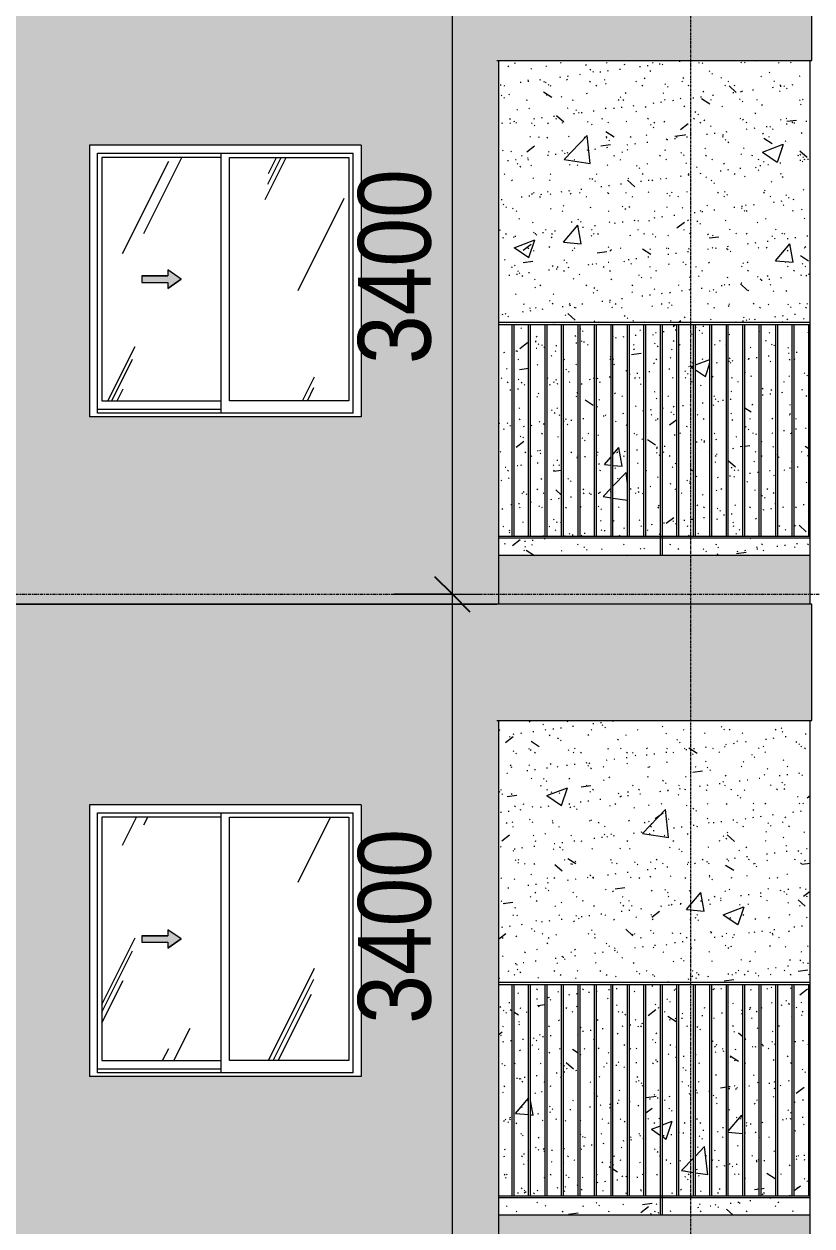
# Model space of a CAD drawing. Header units: millimetres. Extents: x 9199 to 175431, y -4466 to 35300.
# Drawn here: x 41100 to 45162, y 19345 to 25539 of the extents above; entities that cross this region are included whole.
import ezdxf

# ---------------------------------------------------------------- set-up
doc = ezdxf.new("R2010")
doc.units = ezdxf.units.MM
for name, pattern in [('1 NÉT CALL OUT', [6, 3, -3]), ('Centre', [31.75, 6.35, -4.7625, 15.875, -4.7625]), ('Grid Line', [22.225, 12.7, -3.175, 3.175, -3.175])]:
    doc.linetypes.add(name, pattern=pattern)
for name, color, linetype, lineweight in [('0-1', 7, 'Continuous', 5), ('A-ANNO-DIMS', 211, 'Continuous', 9), ('A-ANNO-DIMS-150', 211, 'Continuous', 9), ('A-DETL-GENF', 92, 'Continuous', 9), ('A-DETL-GENF-1', 92, '1 NÉT CALL OUT', 9), ('A-FLOR-HRAL-1', 253, 'Continuous', 9), ('A-FLOR-LEVL-2', 51, 'Centre', 9), ('A-GLAZ', 151, 'Continuous', 9), ('A-GLAZ-3', 7, '1 NÉT CALL OUT', 9), ('A-WALL', 113, 'Continuous', 9), ('A-WALL-PATT', 111, 'Continuous', 9), ('A-WALL-PATT-1', 9, 'Continuous', 9), ('A-WALL-PATT-2', 111, 'Continuous', 5), ('I-WALL', 2, 'Continuous', 9), ('S-GRID-1', 1, 'Grid Line', 9)]:
    doc.layers.add(name, color=color, linetype=linetype, lineweight=lineweight)
doc.styles.add('UTM Avo', font='', dxfattribs={"width": 0.9, "height": 375})
doc.styles.get('UTM Avo').set_extended_font_data('UTM Avo')
doc.dimstyles.new('1_Dim_chi_tiet_2_5', dxfattribs={"dimscale": 304.8, "dimtxt": 374.737856, "dimasz": 0.590551, "dimexe": 0.492126, "dimexo": 0.0625, "dimgap": 0.049213, "dimtad": 1, "dimdec": 0, "dimrnd": 5, "dimzin": 0, "dimdsep": 46, "dimtxsty": 'UTM Avo', "dimblk1": 'OBLIQUE', "dimblk2": 'OBLIQUE', "dimsah": 1, "dimcen": 0.09, "dimdle": 0.492126, "dimazin": 0, "dimtfac": 1, "dimtdec": 4, "dimtix": 1, "dimtmove": 0, "dimatfit": 3, "dimfxl": 0.984252, "dimfxlon": 1, "dimtvp": 1, "dimtolj": 1, "dimtzin": 0, "dimarcsym": 2})
pattern_1 = [(50, (51388.9, 1200), (1093.104, -95.634), [114.3, -1257.3]), (355, (51388.9, 1200), (-211.457, 1146.34), [91.44, -1005.84]), (100.451, (51480, 1192), (881.656, 1050.7), [97.14, -1068.54]), (46.184, (51389, 1504.8), (1626.475, -252.26), [171.45, -1885.95]), (96.636, (51524.5, 1483.8), (1424.42, 1484.57), [145.71, -1602.81]), (351.184, (51389, 1504.8), (1424.43, 1484.55), [137.16, -1508.76]), (21, (51541.3, 1428.6), (909.686, -613.59), [114.3, -1257.3]), (326, (51541.3, 1428.6), (370.81, 1105.13), [91.44, -1005.84]), (71.451, (51617.1, 1377.5), (1280.503, 491.53), [97.14, -1068.54]), (37.5, (51388.93, 1200), (18.5313, 507.33), [50.292, -943.356, 50.292, -970.788, -1009.65]), (37.5, (51388.93, 1200), (18.5313, 507.33), [-2014.728, 50.292, -959.358]), (7.5, (51388.93, 1200), (400.918, 601.084), [50.292, -531.876, 50.292, -920.496, -384.81]), (7.5, (51388.93, 1200), (400.918, 601.084), [-1552.956, 50.292, -334.518]), (327.5, (51049.1, 1200), (813.545, -34.374), [50.292, -330.708, 50.292, -1138.428, -1577.34]), (327.5, (51049.1, 1200), (813.545, -34.374), [-1569.72, 50.292, -1527.048]), (317.5, (50896.7, 1200), (888.775, 152.56), [50.292, -445.008, 50.292, -739.14, -1120.14]), (317.5, (50896.7, 1200), (888.775, 152.56), [-1284.73, 50.29, -1069.85])]
pattern_2 = [(37.5, (51388.93, 1200), (-4.79953, 146.8239), [5.029, -110.795, 5.029, -124.511, -123.825]), (37.5, (51388.93, 1200), (-4.79953, 146.8239), [-245.364, 5.029, -118.796]), (7.5, (51388.93, 1200), (134.8574, 215.0472), [5.029, -57.455, 5.029, -99.365, -40.005]), (7.5, (51388.93, 1200), (134.8574, 215.0472), [-166.878, 5.029, -34.976]), (327.5, (51295.21, 1200), (237.29776, 0.4316), [5.029, -33.071, 5.029, -132.131, -179.07]), (327.5, (51295.21, 1200), (237.29776, 0.4316), [-175.26, 5.029, -174.041]), (317.5, (51295.2, 1200), (229.067, 66.8792), [5.029, -14.021, 5.029, -84.887, -102.87]), (317.5, (51295.2, 1200), (229.067, 66.8792), [-108.966, 5.029, -97.841])]
pattern_3 = [(63.435, (53179.2, 1304.34), (-0.001, 1524.001), [532.46, -2875.3]), (63.435, (51655.2, 1304.34), (-0.001, 1524.001), [532.46, -2875.3]), (63.435, (53908.74, 1598.8), (-0.001, 1524.001), [532.46, -2875.3]), (63.435, (52384.74, 1598.8), (-0.001, 1524.001), [532.46, -2875.3]), (63.435, (53798.3, 1494.84), (-0.001, 1524.001), [532.46, -2875.3]), (63.435, (52274.3, 1494.84), (-0.001, 1524.001), [532.46, -2875.3]), (63.435, (53685.8, 2090.1), (-0.001, 1524.001), [258.8, -3148.965]), (63.435, (52161.8, 2090.1), (-0.001, 1524.001), [258.8, -3148.965]), (63.435, (53612.15, 1997.95), (-0.001, 1524.001), [532.46, -2875.3]), (63.435, (52088.15, 1997.95), (-0.001, 1524.001), [532.46, -2875.3]), (63.435, (53625.14, 2064.1), (-0.001, 1524.001), [532.46, -2875.3]), (63.435, (52101.14, 2064.1), (-0.001, 1524.001), [532.46, -2875.3]), (63.435, (53010.3, 1773.94), (-0.001, 1524.001), [532.46, -2875.3]), (63.435, (51486.3, 1773.94), (-0.001, 1524.001), [532.46, -2875.3]), (63.435, (53023.3, 1851.9), (-0.001, 1524.001), [532.46, -2875.3]), (63.435, (51499.3, 1851.9), (-0.001, 1524.001), [532.46, -2875.3]), (63.435, (53026.8, 1908.1), (-0.001, 1524.001), [532.46, -2875.3]), (63.435, (51502.8, 1908.1), (-0.001, 1524.001), [532.46, -2875.3])]
pattern_4 = [(63.435, (53179.2, 1304.34), (-0.001, 1524.001), [532.46, -2875.304]), (63.435, (51655.2, 1304.34), (-0.001, 1524.001), [532.46, -2875.304]), (63.435, (53908.74, 1598.8), (-0.001, 1524.001), [532.46, -2875.304]), (63.435, (52384.74, 1598.8), (-0.001, 1524.001), [532.46, -2875.304]), (63.435, (53798.3, 1494.84), (-0.001, 1524.001), [532.46, -2875.304]), (63.435, (52274.3, 1494.84), (-0.001, 1524.001), [532.46, -2875.304]), (63.435, (53685.8, 2090.1), (-0.001, 1524.001), [258.8, -3148.965]), (63.435, (52161.8, 2090.1), (-0.001, 1524.001), [258.8, -3148.965]), (63.435, (53612.15, 1997.95), (-0.001, 1524.001), [532.46, -2875.304]), (63.435, (52088.15, 1997.95), (-0.001, 1524.001), [532.46, -2875.3]), (63.435, (53625.14, 2064.1), (-0.001, 1524.001), [532.46, -2875.304]), (63.435, (52101.14, 2064.1), (-0.001, 1524.001), [532.46, -2875.3]), (63.435, (53010.3, 1773.94), (-0.001, 1524.001), [532.46, -2875.304]), (63.435, (51486.3, 1773.94), (-0.001, 1524.001), [532.46, -2875.3]), (63.435, (53023.3, 1851.9), (-0.001, 1524.001), [532.46, -2875.304]), (63.435, (51499.3, 1851.9), (-0.001, 1524.001), [532.46, -2875.3]), (63.435, (53026.8, 1908.1), (-0.001, 1524.001), [532.46, -2875.304]), (63.435, (51502.8, 1908.1), (-0.001, 1524.001), [532.46, -2875.3])]

# ---------------------------------------------------------------- blocks, each defined once
blk = doc.blocks.new('Railing - 10mm-901206-TKCS_MẶT ĐỨNG HƯỚNG ĐÔNG')
at = {"layer": 'A-FLOR-HRAL-1'}
for p, q in [((51816.4, 5900), (51816.4, 6990)), ((51826.4, 5900), (51826.4, 6990))]:
    blk.add_line(p, q, dxfattribs=at)
blk = doc.blocks.new('Railing - 50 x 10mm-901224-TKCS_MẶT ĐỨNG HƯỚNG ĐÔNG')
at = {"layer": 'A-FLOR-HRAL-1'}
for p, q in [((52580.9, 6990), (52590.9, 6990)), ((52580.9, 5800), (52580.9, 6990)), ((52590.9, 5800), (52590.9, 6990))]:
    blk.add_line(p, q, dxfattribs=at)
blk = doc.blocks.new('Railing - 10mm-V14-TKCS_MẶT ĐỨNG HƯỚNG ĐÔNG')
at = {"layer": 'A-FLOR-HRAL-1'}
blk.add_line((45145.352937, 5900), (45145.352937, 6990), dxfattribs=at)
blk = doc.blocks.new('Railing - Railing-V30-TKCS_MẶT ĐỨNG HƯỚNG ĐÔNG')
at = {"layer": 'A-FLOR-HRAL-1'}
for p, q in [((43546.9, 12700), (45151.9, 12700)), ((45151.9, 12690), (43546.9, 12690))]:
    blk.add_line(p, q, dxfattribs=at)
for name, p in [('Railing - 10mm-901206-TKCS_MẶT ĐỨNG HƯỚNG ĐÔNG', (-8200, 6800)), ('Railing - 10mm-901206-TKCS_MẶT ĐỨNG HƯỚNG ĐÔNG', (-8115.1, 6800)), ('Railing - 10mm-901206-TKCS_MẶT ĐỨNG HƯỚNG ĐÔNG', (-8030.1, 6800)), ('Railing - 10mm-901206-TKCS_MẶT ĐỨNG HƯỚNG ĐÔNG', (-7945.2, 6800)), ('Railing - 10mm-901206-TKCS_MẶT ĐỨNG HƯỚNG ĐÔNG', (-7860.2, 6800)), ('Railing - 10mm-901206-TKCS_MẶT ĐỨNG HƯỚNG ĐÔNG', (-7775.3, 6800)), ('Railing - 10mm-901206-TKCS_MẶT ĐỨNG HƯỚNG ĐÔNG', (-7690.4, 6800)), ('Railing - 10mm-901206-TKCS_MẶT ĐỨNG HƯỚNG ĐÔNG', (-7605.4, 6800)), ('Railing - 10mm-901206-TKCS_MẶT ĐỨNG HƯỚNG ĐÔNG', (-7520.5, 6800)), ('Railing - 50 x 10mm-901224-TKCS_MẶT ĐỨNG HƯỚNG ĐÔNG', (-8200, 6800)), ('Railing - 10mm-901206-TKCS_MẶT ĐỨNG HƯỚNG ĐÔNG', (-7350.6, 6800)), ('Railing - 10mm-901206-TKCS_MẶT ĐỨNG HƯỚNG ĐÔNG', (-7265.7, 6800)), ('Railing - 10mm-901206-TKCS_MẶT ĐỨNG HƯỚNG ĐÔNG', (-7180.7, 6800)), ('Railing - 10mm-901206-TKCS_MẶT ĐỨNG HƯỚNG ĐÔNG', (-7095.8, 6800)), ('Railing - 10mm-901206-TKCS_MẶT ĐỨNG HƯỚNG ĐÔNG', (-7010.8, 6800)), ('Railing - 10mm-901206-TKCS_MẶT ĐỨNG HƯỚNG ĐÔNG', (-6925.9, 6800)), ('Railing - 10mm-901206-TKCS_MẶT ĐỨNG HƯỚNG ĐÔNG', (-6841, 6800)), ('Railing - 10mm-901206-TKCS_MẶT ĐỨNG HƯỚNG ĐÔNG', (-6756, 6800)), ('Railing - 10mm-V14-TKCS_MẶT ĐỨNG HƯỚNG ĐÔNG', (0, 6800))]:
    blk.add_blockref(name, p)
blk = doc.blocks.new('Top Rail Type - Top Rail_Internal_-884533-TKCS_MẶT ĐỨNG HƯỚNG ĐÔNG')
at = {"layer": 'A-FLOR-HRAL-1'}
for p, q in [((45151.9, 7000), (43546.9, 7000)), ((43546.9, 6990), (45151.9, 6990))]:
    blk.add_line(p, q, dxfattribs=at)
blk = doc.blocks.new('NCV_TKTC_TANG 6 - 8_rvt-1-TKCS_MẶT ĐỨNG HƯỚNG ĐÔNG')
at = {"layer": 'A-WALL-PATT-1'}
h = blk.add_hatch(dxfattribs=at)
h.set_pattern_fill('FP_2', color=256, style=0, pattern_type=2)
h.set_pattern_definition(pattern_1)
h.paths.add_polyline_path([(45151.9, 22800), (45151.9, 22890), (44390.9, 22890), (44390.9, 22800), (45075, 22800)])
h.paths.add_polyline_path([(43546.9, 22800), (44380.9, 22800), (44380.9, 22890), (43546.9, 22890)])
h.paths.add_polyline_path([(43626.4, 22900), (43701.4, 22900), (43701.4, 23990), (43626.4, 23990), (43626.4, 23295.5)])
h.paths.add_polyline_path([(44815.6, 22900), (44890.5, 22900), (44890.5, 23990), (44815.6, 23990), (44815.6, 23295.5)])
h.paths.add_polyline_path([(43711.4, 22900), (43786.3, 22900), (43786.3, 23990), (43711.4, 23990), (43711.4, 23295.5)])
h.paths.add_polyline_path([(44780.7, 22900), (44805.6, 22900), (44805.6, 23990), (44730.7, 23990), (44730.7, 22900)])
h.paths.add_polyline_path([(43796.3, 22900), (43871.3, 22900), (43871.3, 23990), (43796.3, 23990), (43796.3, 23295.5)])
h.paths.add_polyline_path([(44900.5, 22900), (44975.5, 22900), (44975.5, 23990), (44900.5, 23990), (44900.5, 23140.3)])
h.paths.add_polyline_path([(43616.4, 22900), (43616.4, 23990), (43546.9, 23990), (43546.9, 22900)])
h.paths.add_polyline_path([(43881.3, 22900), (43956.2, 22900), (43956.2, 23990), (43881.3, 23990), (43881.3, 23295.5)])
h.paths.add_polyline_path([(45145.4, 22900), (45145.4, 23990), (45070.4, 23990), (45070.4, 22900)])
h.paths.add_polyline_path([(45060.4, 22900), (45060.4, 23990), (44985.5, 23990), (44985.5, 22900), (45023.7, 22900)])
h.paths.add_polyline_path([(44720.7, 22900), (44720.7, 23990), (44645.7, 23990), (44645.7, 22900)])
h.paths.add_polyline_path([(44635.7, 22900), (44635.7, 23990), (44560.8, 23990), (44560.8, 22900)])
h.paths.add_polyline_path([(44550.8, 22900), (44550.8, 23990), (44475.8, 23990), (44475.8, 22900)])
h.paths.add_polyline_path([(44465.8, 22900), (44464.8, 23990), (44390.9, 23990), (44390.9, 22900)])
h.paths.add_polyline_path([(44380.9, 22900), (44380.9, 23990), (44306, 23990), (44306, 22900)])
h.paths.add_polyline_path([(44296, 22900), (44296, 23990), (44221, 23990), (44221, 22900)])
h.paths.add_polyline_path([(44211, 22900), (44211, 23990), (44136.1, 23990), (44136.1, 22900)])
h.paths.add_polyline_path([(44126.1, 22900), (44126.1, 23990), (44051.1, 23990), (44051.1, 22900)])
h.paths.add_polyline_path([(44041.1, 22900), (44041.1, 23990), (43966.2, 23990), (43966.2, 22900)])
h.paths.add_polyline_path([(45151.9, 24000), (45151.9, 25350), (43546.9, 25350), (43546.9, 24000), (44780.7, 24000)])
h = blk.add_hatch(dxfattribs=at)
h.set_pattern_fill('FP_3', color=256, style=0, pattern_type=2)
h.set_pattern_definition(pattern_2)
h.paths.add_polyline_path([(45151.9, 22800), (45151.9, 22890), (44390.9, 22890), (44390.9, 22800), (45075, 22800)])
h.paths.add_polyline_path([(43546.9, 22800), (44380.9, 22800), (44380.9, 22890), (43546.9, 22890)])
h.paths.add_polyline_path([(43626.4, 22900), (43701.4, 22900), (43701.4, 23990), (43626.4, 23990), (43626.4, 23295.5)])
h.paths.add_polyline_path([(44815.6, 22900), (44890.5, 22900), (44890.5, 23990), (44815.6, 23990), (44815.6, 23295.5)])
h.paths.add_polyline_path([(43711.4, 22900), (43786.3, 22900), (43786.3, 23990), (43711.4, 23990), (43711.4, 23295.5)])
h.paths.add_polyline_path([(44780.7, 22900), (44805.6, 22900), (44805.6, 23990), (44730.7, 23990), (44730.7, 22900)])
h.paths.add_polyline_path([(43796.3, 22900), (43871.3, 22900), (43871.3, 23990), (43796.3, 23990), (43796.3, 23295.5)])
h.paths.add_polyline_path([(44900.5, 22900), (44975.5, 22900), (44975.5, 23990), (44900.5, 23990), (44900.5, 23140.3)])
h.paths.add_polyline_path([(43616.4, 22900), (43616.4, 23990), (43546.9, 23990), (43546.9, 22900)])
h.paths.add_polyline_path([(43881.3, 22900), (43956.2, 22900), (43956.2, 23990), (43881.3, 23990), (43881.3, 23295.5)])
h.paths.add_polyline_path([(45145.4, 22900), (45145.4, 23990), (45070.4, 23990), (45070.4, 22900)])
h.paths.add_polyline_path([(45060.4, 22900), (45060.4, 23990), (44985.5, 23990), (44985.5, 22900), (45023.7, 22900)])
h.paths.add_polyline_path([(44720.7, 22900), (44720.7, 23990), (44645.7, 23990), (44645.7, 22900)])
h.paths.add_polyline_path([(44635.7, 22900), (44635.7, 23990), (44560.8, 23990), (44560.8, 22900)])
h.paths.add_polyline_path([(44550.8, 22900), (44550.8, 23990), (44475.8, 23990), (44475.8, 22900)])
h.paths.add_polyline_path([(44465.8, 22900), (44464.8, 23990), (44390.9, 23990), (44390.9, 22900)])
h.paths.add_polyline_path([(44380.9, 22900), (44380.9, 23990), (44306, 23990), (44306, 22900)])
h.paths.add_polyline_path([(44296, 22900), (44296, 23990), (44221, 23990), (44221, 22900)])
h.paths.add_polyline_path([(44211, 22900), (44211, 23990), (44136.1, 23990), (44136.1, 22900)])
h.paths.add_polyline_path([(44126.1, 22900), (44126.1, 23990), (44051.1, 23990), (44051.1, 22900)])
h.paths.add_polyline_path([(44041.1, 22900), (44041.1, 23990), (43966.2, 23990), (43966.2, 22900)])
h.paths.add_polyline_path([(45151.9, 24000), (45151.9, 25350), (43546.9, 25350), (43546.9, 24000), (44780.7, 24000)])
at = {"layer": 'A-FLOR-HRAL-1'}
for name, p in [('Top Rail Type - Top Rail_Internal_-884533-TKCS_MẶT ĐỨNG HƯỚNG ĐÔNG', (0, 17000)), ('Railing - Railing-V30-TKCS_MẶT ĐỨNG HƯỚNG ĐÔNG', (0, 10200))]:
    blk.add_blockref(name, p, dxfattribs=at)
blk = doc.blocks.new('NCV_TKTC_TANG 6 - 8_rvt-3-TKCS_MẶT ĐỨNG HƯỚNG ĐÔNG')
at = {"layer": 'A-WALL-PATT-1'}
h = blk.add_hatch(dxfattribs=at)
h.set_pattern_fill('FP_2', color=256, style=0, pattern_type=2)
h.set_pattern_definition(pattern_1)
h.paths.add_polyline_path([(44780.7, 19400), (45151.9, 19400), (45151.9, 19490), (44390.9, 19490), (44390.9, 19400)])
h.paths.add_polyline_path([(43546.9, 19400), (44380.9, 19400), (44380.9, 19490), (43546.9, 19490)])
h.paths.add_polyline_path([(43966.2, 19500), (44041.1, 19500), (44041.1, 20590), (43966.2, 20590), (43966.2, 20114.4)])
h.paths.add_polyline_path([(44051.1, 19500), (44126.1, 19500), (44126.1, 20590), (44051.1, 20590), (44051.1, 20114.4)])
h.paths.add_polyline_path([(43626.4, 19500), (43701.4, 19500), (43701.4, 20590), (43626.4, 20590), (43626.4, 20114.4)])
h.paths.add_polyline_path([(44136.1, 19500), (44211, 19500), (44211, 20590), (44136.1, 20590), (44136.1, 20114.4)])
h.paths.add_polyline_path([(44221, 19500), (44296, 19500), (44296, 20590), (44221, 20590), (44221, 20114.4)])
h.paths.add_polyline_path([(43711.4, 19500), (43786.3, 19500), (43786.3, 20590), (43711.4, 20590), (43711.4, 20114.4)])
h.paths.add_polyline_path([(44306, 19500), (44380.9, 19500), (44380.9, 20590), (44306, 20590), (44306, 20114.4)])
h.paths.add_polyline_path([(43956.2, 19500), (43956.2, 20590), (43881.3, 20590), (43881.3, 19500)])
h.paths.add_polyline_path([(44465.8, 19500), (44464.8, 20590), (44390.9, 20590), (44390.9, 19500)])
h.paths.add_polyline_path([(45145.4, 19500), (45145.4, 20590), (45070.4, 20590), (45070.4, 19500)])
h.paths.add_polyline_path([(45060.4, 19500), (45060.4, 20590), (44985.5, 20590), (44985.5, 19500), (45023.7, 19500)])
h.paths.add_polyline_path([(44475.8, 19500), (44550.8, 19500), (44550.8, 20590), (44475.8, 20590), (44475.8, 20114.4)])
h.paths.add_polyline_path([(44560.8, 19500), (44635.7, 19500), (44635.7, 20590), (44560.8, 20590), (44560.8, 20114.4)])
h.paths.add_polyline_path([(44645.7, 19500), (44720.7, 19500), (44720.7, 20590), (44645.7, 20590), (44645.7, 20114.4)])
h.paths.add_polyline_path([(44730.7, 19500), (44805.6, 19500), (44805.6, 20590), (44730.7, 20590), (44730.7, 20071.6)])
h.paths.add_polyline_path([(43616.4, 19500), (43616.4, 20590), (43546.9, 20590), (43546.9, 19500)])
h.paths.add_polyline_path([(43871.3, 19500), (43871.3, 20590), (43796.3, 20590), (43796.3, 19500)])
h.paths.add_polyline_path([(44975.5, 19500), (44975.5, 20590), (44900.5, 20590), (44900.5, 19500)])
h.paths.add_polyline_path([(44890.5, 19500), (44890.5, 20590), (44815.6, 20590), (44815.6, 19500)])
h.paths.add_polyline_path([(43546.9, 20600), (45151.9, 20600), (45151.9, 21950), (43546.9, 21950), (43546.9, 21131.5)])
h = blk.add_hatch(dxfattribs=at)
h.set_pattern_fill('FP_3', color=256, style=0, pattern_type=2)
h.set_pattern_definition(pattern_2)
h.paths.add_polyline_path([(44780.7, 19400), (45151.9, 19400), (45151.9, 19490), (44390.9, 19490), (44390.9, 19400)])
h.paths.add_polyline_path([(43546.9, 19400), (44380.9, 19400), (44380.9, 19490), (43546.9, 19490)])
h.paths.add_polyline_path([(43966.2, 19500), (44041.1, 19500), (44041.1, 20590), (43966.2, 20590), (43966.2, 20114.4)])
h.paths.add_polyline_path([(44051.1, 19500), (44126.1, 19500), (44126.1, 20590), (44051.1, 20590), (44051.1, 20114.4)])
h.paths.add_polyline_path([(43626.4, 19500), (43701.4, 19500), (43701.4, 20590), (43626.4, 20590), (43626.4, 20114.4)])
h.paths.add_polyline_path([(44136.1, 19500), (44211, 19500), (44211, 20590), (44136.1, 20590), (44136.1, 20114.4)])
h.paths.add_polyline_path([(44221, 19500), (44296, 19500), (44296, 20590), (44221, 20590), (44221, 20114.4)])
h.paths.add_polyline_path([(43711.4, 19500), (43786.3, 19500), (43786.3, 20590), (43711.4, 20590), (43711.4, 20114.4)])
h.paths.add_polyline_path([(44306, 19500), (44380.9, 19500), (44380.9, 20590), (44306, 20590), (44306, 20114.4)])
h.paths.add_polyline_path([(43956.2, 19500), (43956.2, 20590), (43881.3, 20590), (43881.3, 19500)])
h.paths.add_polyline_path([(44465.8, 19500), (44464.8, 20590), (44390.9, 20590), (44390.9, 19500)])
h.paths.add_polyline_path([(45145.4, 19500), (45145.4, 20590), (45070.4, 20590), (45070.4, 19500)])
h.paths.add_polyline_path([(45060.4, 19500), (45060.4, 20590), (44985.5, 20590), (44985.5, 19500), (45023.7, 19500)])
h.paths.add_polyline_path([(44475.8, 19500), (44550.8, 19500), (44550.8, 20590), (44475.8, 20590), (44475.8, 20114.4)])
h.paths.add_polyline_path([(44560.8, 19500), (44635.7, 19500), (44635.7, 20590), (44560.8, 20590), (44560.8, 20114.4)])
h.paths.add_polyline_path([(44645.7, 19500), (44720.7, 19500), (44720.7, 20590), (44645.7, 20590), (44645.7, 20114.4)])
h.paths.add_polyline_path([(44730.7, 19500), (44805.6, 19500), (44805.6, 20590), (44730.7, 20590), (44730.7, 20071.6)])
h.paths.add_polyline_path([(43616.4, 19500), (43616.4, 20590), (43546.9, 20590), (43546.9, 19500)])
h.paths.add_polyline_path([(43871.3, 19500), (43871.3, 20590), (43796.3, 20590), (43796.3, 19500)])
h.paths.add_polyline_path([(44975.5, 19500), (44975.5, 20590), (44900.5, 20590), (44900.5, 19500)])
h.paths.add_polyline_path([(44890.5, 19500), (44890.5, 20590), (44815.6, 20590), (44815.6, 19500)])
h.paths.add_polyline_path([(43546.9, 20600), (45151.9, 20600), (45151.9, 21950), (43546.9, 21950), (43546.9, 21131.5)])
at = {"layer": 'A-FLOR-HRAL-1'}
for name, p in [('Top Rail Type - Top Rail_Internal_-884533-TKCS_MẶT ĐỨNG HƯỚNG ĐÔNG', (0, 13600)), ('Railing - Railing-V30-TKCS_MẶT ĐỨNG HƯỚNG ĐÔNG', (0, 6800))]:
    blk.add_blockref(name, p, dxfattribs=at)
blk = doc.blocks.new('1_FAMILY RVT - W01-WxH 1400x1400xmm-V111-TKCS_MẶT ĐỨNG HƯỚNG ĐÔNG')
at = {"layer": 'A-DETL-GENF-1'}
blk.add_hatch(color=256, dxfattribs=at).paths.add_polyline_path([(41841.9, 20776.5), (41909.6, 20823.9), (41841.9, 20871.4), (41841.9, 20840.9), (41706.4, 20840.9), (41706.4, 20807), (41841.9, 20807)])
at = {"layer": 'A-GLAZ'}
h = blk.add_hatch(dxfattribs=at)
h.set_pattern_fill('FP_1', color=256, style=0, pattern_type=2)
h.set_pattern_definition(pattern_3)
h.paths.add_polyline_path([(42115.1, 20197), (42115.1, 21450.9), (41500.9, 21450.9), (41500.9, 20197)])
h.paths.add_polyline_path([(41841.9, 20776.5), (41841.9, 20807), (41706.4, 20807), (41706.4, 20840.9), (41841.9, 20840.9), (41841.9, 20871.4), (41909.6, 20823.9), (41885.4, 20807)])
h = blk.add_hatch(dxfattribs=at)
h.set_pattern_fill('FP_1', color=256, style=0, pattern_type=2)
h.set_pattern_definition(pattern_3)
h.paths.add_polyline_path([(42159.6, 20197), (42773.9, 20197), (42773.9, 21450.9), (42159.6, 21450.9), (42159.6, 21074.5)])
at = {"layer": 'A-DETL-GENF'}
for p, q in [((41706.4, 20840.9), (41706.4, 20807)), ((41706.4, 20840.9), (41841.9, 20840.9)), ((41841.9, 20840.9), (41706.4, 20840.9)), ((41706.4, 20840.9), (41706.4, 20807)), ((41841.9, 20871.4), (41841.9, 20840.9)), ((41909.6, 20823.9), (41841.9, 20871.4)), ((41909.6, 20823.9), (41841.9, 20871.4)), ((41841.9, 20871.4), (41841.9, 20840.9)), ((41909.6, 20823.9), (41841.9, 20776.5)), ((41841.9, 20776.5), (41909.6, 20823.9)), ((41706.4, 20807), (41841.9, 20807)), ((41706.4, 20807), (41841.9, 20807)), ((41841.9, 20807), (41841.9, 20776.5)), ((41841.9, 20807), (41841.9, 20776.5))]:
    blk.add_line(p, q, dxfattribs=at)
at = {"layer": 'A-GLAZ'}
for p, q in [((42837.4, 21514.4), (41437.4, 21514.4)), ((41437.4, 21514.4), (41437.4, 20114.4)), ((42837.4, 21514.4), (42837.4, 20114.4)), ((41478.3, 21473.5), (42796.4, 21473.5)), ((41478.3, 20133.5), (41478.3, 21473.5)), ((41500.9, 21450.9), (41500.9, 20197)), ((42115.1, 21450.9), (41500.9, 21450.9)), ((42115.1, 21473.5), (42115.1, 20133.5)), ((42159.6, 20197), (42159.6, 21450.9)), ((42159.6, 21450.9), (42773.9, 21450.9)), ((42773.9, 21450.9), (42773.9, 20197)), ((42796.4, 20133.5), (42796.4, 21473.5)), ((41500.9, 20197), (42115.1, 20197)), ((42773.9, 20197), (42159.6, 20197)), ((42115.1, 20152.5), (41478.3, 20152.5)), ((42115.1, 20152.5), (41478.3, 20152.5)), ((42796.4, 20133.5), (41478.3, 20133.5)), ((42837.4, 20114.4), (41437.4, 20114.4))]:
    blk.add_line(p, q, dxfattribs=at)
blk = doc.blocks.new('1_FAMILY RVT - W01-WxH 1400x1400xmm-V121-TKCS_MẶT ĐỨNG HƯỚNG ĐÔNG')
at = {"layer": 'A-DETL-GENF-1'}
blk.add_hatch(color=256, dxfattribs=at).paths.add_polyline_path([(41841.9, 24176.5), (41909.6, 24223.9), (41841.9, 24271.4), (41841.9, 24240.9), (41706.4, 24240.9), (41706.4, 24207), (41841.9, 24207)])
at = {"layer": 'A-GLAZ'}
h = blk.add_hatch(dxfattribs=at)
h.set_pattern_fill('FP_4', color=256, style=0, pattern_type=2)
h.set_pattern_definition(pattern_4)
h.paths.add_polyline_path([(42115.1, 23597), (42115.1, 24850.9), (41500.9, 24850.9), (41500.9, 23597)])
h.paths.add_polyline_path([(41841.9, 24176.5), (41841.9, 24207), (41706.4, 24207), (41706.4, 24240.9), (41841.9, 24240.9), (41841.9, 24271.4), (41909.6, 24223.9), (41885.4, 24207)])
h = blk.add_hatch(dxfattribs=at)
h.set_pattern_fill('FP_4', color=256, style=0, pattern_type=2)
h.set_pattern_definition(pattern_4)
h.paths.add_polyline_path([(42773.9, 23597), (42773.9, 24850.9), (42159.6, 24850.9), (42159.6, 23597), (42664.3, 23597)])
at = {"layer": 'A-DETL-GENF'}
for p, q in [((41706.4, 24240.9), (41706.4, 24207)), ((41706.4, 24240.9), (41841.9, 24240.9)), ((41841.9, 24240.9), (41706.4, 24240.9)), ((41706.4, 24240.9), (41706.4, 24207)), ((41841.9, 24271.4), (41841.9, 24240.9)), ((41909.6, 24223.9), (41841.9, 24271.4)), ((41909.6, 24223.9), (41841.9, 24271.4)), ((41841.9, 24271.4), (41841.9, 24240.9)), ((41909.6, 24223.9), (41841.9, 24176.5)), ((41841.9, 24176.5), (41909.6, 24223.9)), ((41706.4, 24207), (41841.9, 24207)), ((41706.4, 24207), (41841.9, 24207)), ((41841.9, 24207), (41841.9, 24176.5)), ((41841.9, 24207), (41841.9, 24176.5))]:
    blk.add_line(p, q, dxfattribs=at)
at = {"layer": 'A-GLAZ'}
for p, q in [((42837.4, 24914.4), (41437.4, 24914.4)), ((41437.4, 24914.4), (41437.4, 23514.4)), ((42837.4, 24914.4), (42837.4, 23514.4)), ((41478.3, 24873.5), (42796.4, 24873.5)), ((41478.3, 23533.5), (41478.3, 24873.5)), ((41500.9, 24850.9), (41500.9, 23597)), ((42115.1, 24850.9), (41500.9, 24850.9)), ((42115.1, 24873.5), (42115.1, 23533.5)), ((42159.6, 23597), (42159.6, 24850.9)), ((42159.6, 24850.9), (42773.9, 24850.9)), ((42773.9, 24850.9), (42773.9, 23597)), ((42796.4, 23533.5), (42796.4, 24873.5)), ((42115.1, 23552.5), (41478.3, 23552.5)), ((42115.1, 23552.5), (41478.3, 23552.5)), ((41500.9, 23597), (42115.1, 23597)), ((42773.9, 23597), (42159.6, 23597)), ((42837.4, 23514.4), (41437.4, 23514.4)), ((42796.4, 23533.5), (41478.3, 23533.5))]:
    blk.add_line(p, q, dxfattribs=at)
blk = doc.blocks.new('DIMBLOCK54-TKCS_MẶT ĐỨNG HƯỚNG ĐÔNG')
at = {"layer": 'A-ANNO-DIMS-150', "lineweight": 25}
for p, q in [((43308.2, 22600), (43218.2, 22690)), ((43308.2, 22600), (43398.2, 22510)), ((43308.2, 19200), (43218.2, 19290)), ((43308.2, 19200), (43398.2, 19110))]:
    blk.add_line(p, q, dxfattribs=at)
at = {"layer": 'A-ANNO-DIMS-150'}
for p, q in [((43008.2, 22600), (43458.2, 22600)), ((43308.2, 22600), (43008.2, 22600)), ((43308.2, 19200), (43308.2, 22600)), ((43008.2, 19200), (43458.2, 19200)), ((43308.2, 19200), (43008.2, 19200))]:
    blk.add_line(p, q, dxfattribs=at)
at = {"layer": 'A-ANNO-DIMS-150', "color": 0, "insert": (42821.1, 20386.5), "char_height": 375, "width": 1232.471, "attachment_point": 1, "rotation": 90, "line_spacing_factor": 1.110334, "style": 'UTM Avo'}
blk.add_mtext('3400', dxfattribs=at)
blk = doc.blocks.new('_Oblique')
at = {"color": 0, "linetype": 'ByBlock', "lineweight": -2}
blk.add_line((-0.5, -0.5), (0.5, 0.5), dxfattribs=at)
blk = doc.blocks.new('DIMBLOCK55-TKCS_MẶT ĐỨNG HƯỚNG ĐÔNG')
at = {"layer": 'A-ANNO-DIMS-150', "lineweight": 25}
for p, q in [((43308.2, 26000), (43218.2, 26090)), ((43308.2, 26000), (43398.2, 25910)), ((43308.2, 22600), (43218.2, 22690)), ((43308.2, 22600), (43398.2, 22510))]:
    blk.add_line(p, q, dxfattribs=at)
at = {"layer": 'A-ANNO-DIMS-150'}
for p, q in [((43008.2, 26000), (43458.2, 26000)), ((43308.2, 26000), (43008.2, 26000)), ((43308.2, 22600), (43308.2, 26000)), ((43008.2, 22600), (43458.2, 22600)), ((43308.2, 22600), (43008.2, 22600))]:
    blk.add_line(p, q, dxfattribs=at)
at = {"layer": 'A-ANNO-DIMS-150', "color": 0, "insert": (42821.1, 23786.5), "char_height": 375, "width": 1232.471, "attachment_point": 1, "rotation": 90, "line_spacing_factor": 1.110334, "style": 'UTM Avo'}
blk.add_mtext('3400', dxfattribs=at)

msp = doc.modelspace()

# ---------------------------------------------------------------- hatches: boundary and pattern name
at = {"layer": 'A-WALL-PATT'}
for points in [[(45151.9, 22550), (45151.9, 22800), (43546.9, 22800), (43546.9, 22550), (44780.7, 22550)], [(45151.9, 19150), (45151.9, 19400), (43546.9, 19400), (43546.9, 19150), (44780.7, 19150)]]:
    msp.add_hatch(color=256, dxfattribs=at).paths.add_polyline_path(points)
at = {"layer": 'A-WALL-PATT-2'}
h = msp.add_hatch(color=256, dxfattribs=at)
h.paths.add_polyline_path([(40437.4, 22550), (43546.9, 22550), (43546.9, 25350), (43536.9, 25350), (43536.9, 25950), (40437.4, 25950), (40437.4, 23295.5)])
h.paths.add_polyline_path([(42796.4, 23514.4), (41437.4, 23514.4), (41437.4, 24914.4), (42837.4, 24914.4), (42837.4, 23514.4)])
for points in [[(45161.9, 25350), (45161.9, 25950), (43536.9, 25950), (43536.9, 25350), (44780.7, 25350)], [(45161.9, 21950), (45161.9, 22550), (43536.9, 22550), (43536.9, 21950), (44780.7, 21950)]]:
    msp.add_hatch(color=256, dxfattribs=at).paths.add_polyline_path(points)
h = msp.add_hatch(color=256, dxfattribs=at)
h.paths.add_polyline_path([(40437.4, 19150), (43546.9, 19150), (43546.9, 21950), (43536.9, 21950), (43536.9, 22550), (40437.4, 22550), (40437.4, 20049.5)])
h.paths.add_polyline_path([(42796.4, 20114.4), (41437.4, 20114.4), (41437.4, 21514.4), (42837.4, 21514.4), (42837.4, 20114.4)])

# ---------------------------------------------------------------- linework, layer by layer
at = {"layer": 'A-FLOR-LEVL-2'}
msp.add_line((9199.1, 22600), (84597.8, 22600), dxfattribs=at)
at = {"layer": 'A-WALL'}
for p, q in [((43546.9, 22550), (43546.9, 25350)), ((43536.9, 22550), (37037.4, 22550)), ((37037.4, 22550), (43536.9, 22550)), ((43546.9, 19150), (43546.9, 21950))]:
    msp.add_line(p, q, dxfattribs=at)
at = {"layer": 'I-WALL'}
for p, q in [((45161.9, 25350), (45161.9, 25950)), ((43536.9, 25350), (45161.9, 25350)), ((45151.9, 22550), (45151.9, 25350)), ((45151.9, 22800), (43546.9, 22800)), ((45161.9, 22550), (43536.9, 22550)), ((45161.9, 21950), (45161.9, 22550)), ((43536.9, 21950), (45161.9, 21950)), ((45151.9, 19150), (45151.9, 21950)), ((45151.9, 19400), (43546.9, 19400))]:
    msp.add_line(p, q, dxfattribs=at)
at = {"layer": 'S-GRID-1'}
msp.add_line((44536.9, 1454.4), (44536.9, 30542.5), dxfattribs=at)

# ---------------------------------------------------------------- block references
at = {"layer": '0-1'}
for name in ['NCV_TKTC_TANG 6 - 8_rvt-1-TKCS_MẶT ĐỨNG HƯỚNG ĐÔNG', 'NCV_TKTC_TANG 6 - 8_rvt-3-TKCS_MẶT ĐỨNG HƯỚNG ĐÔNG']:
    msp.add_blockref(name, (0, 0), dxfattribs=at)
at = {"layer": 'A-GLAZ-3'}
for name in ['1_FAMILY RVT - W01-WxH 1400x1400xmm-V121-TKCS_MẶT ĐỨNG HƯỚNG ĐÔNG', '1_FAMILY RVT - W01-WxH 1400x1400xmm-V111-TKCS_MẶT ĐỨNG HƯỚNG ĐÔNG']:
    msp.add_blockref(name, (0, 0), dxfattribs=at)

# ---------------------------------------------------------------- dimensions: what is measured, and where the dimension line sits
at = {"layer": 'A-ANNO-DIMS'}
for base, p1, p2, picture, middle in [((43308.2, 26000), (43008.2, 22600), (43008.2, 26000), 'DIMBLOCK55-TKCS_MẶT ĐỨNG HƯỚNG ĐÔNG', (43099.2, 24300)), ((43308.2, 22600), (43008.2, 19200), (43008.2, 22600), 'DIMBLOCK54-TKCS_MẶT ĐỨNG HƯỚNG ĐÔNG', (43099.2, 20900))]:
    dim = msp.add_linear_dim(base=base, p1=p1, p2=p2, angle=90, dimstyle='1_Dim_chi_tiet_2_5', override={"dimpost": '<>', "dimfxl": 3400}, dxfattribs=at)
    dim.commit()
    dim.dimension.update_dxf_attribs({"geometry": picture, "text_midpoint": middle})

doc.saveas('drawing.dxf')
